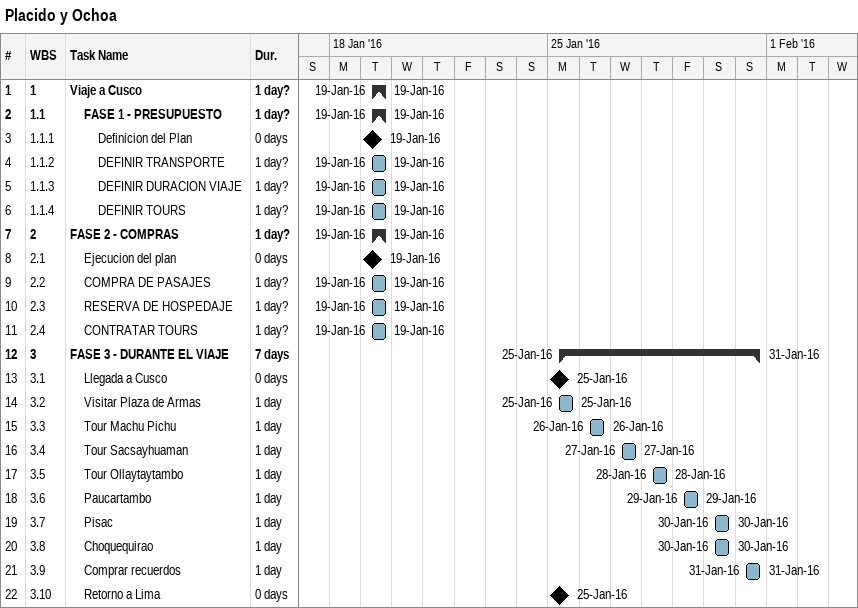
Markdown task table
Placido y Ochoa

| ID | WBS | Task | Duration | Start | Finish |
|---|---|---|---|---|---|
| 1 | 1 | **Viaje a Cusco** | 1d? | 2016-01-19 | 2016-01-19 |
| 2 | 1.1 | **FASE 1 - PRESUPUESTO** | 1d? | 2016-01-19 | 2016-01-19 |
| 3 | 1.1.1 | Definicion del Plan | 0d | 2016-01-19 | 2016-01-19 |
| 4 | 1.1.2 | DEFINIR TRANSPORTE | 1d? | 2016-01-19 | 2016-01-19 |
| 5 | 1.1.3 | DEFINIR DURACION VIAJE | 1d? | 2016-01-19 | 2016-01-19 |
| 6 | 1.1.4 | DEFINIR TOURS | 1d? | 2016-01-19 | 2016-01-19 |
| 7 | 2 | **FASE 2 - COMPRAS** | 1d? | 2016-01-19 | 2016-01-19 |
| 8 | 2.1 | Ejecucion del plan | 0d | 2016-01-19 | 2016-01-19 |
| 9 | 2.2 | COMPRA DE PASAJES | 1d? | 2016-01-19 | 2016-01-19 |
| 10 | 2.3 | RESERVA DE HOSPEDAJE | 1d? | 2016-01-19 | 2016-01-19 |
| 11 | 2.4 | CONTRATAR TOURS | 1d? | 2016-01-19 | 2016-01-19 |
| 12 | 3 | **FASE 3 - DURANTE EL VIAJE** | 7d | 2016-01-25 | 2016-01-31 |
| 13 | 3.1 | Llegada a Cusco | 0d | 2016-01-25 | 2016-01-25 |
| 14 | 3.2 | Visitar Plaza de Armas | 1d | 2016-01-25 | 2016-01-25 |
| 15 | 3.3 | Tour Machu Pichu | 1d | 2016-01-26 | 2016-01-26 |
| 16 | 3.4 | Tour Sacsayhuaman | 1d | 2016-01-27 | 2016-01-27 |
| 17 | 3.5 | Tour Ollaytaytambo | 1d | 2016-01-28 | 2016-01-28 |
| 18 | 3.6 | Paucartambo | 1d | 2016-01-29 | 2016-01-29 |
| 19 | 3.7 | Pisac | 1d | 2016-01-30 | 2016-01-30 |
| 20 | 3.8 | Choquequirao | 1d | 2016-01-30 | 2016-01-30 |
| 21 | 3.9 | Comprar recuerdos | 1d | 2016-01-31 | 2016-01-31 |
| 22 | 3.10 | Retorno a Lima | 0d | 2016-01-25 | 2016-01-25 |
